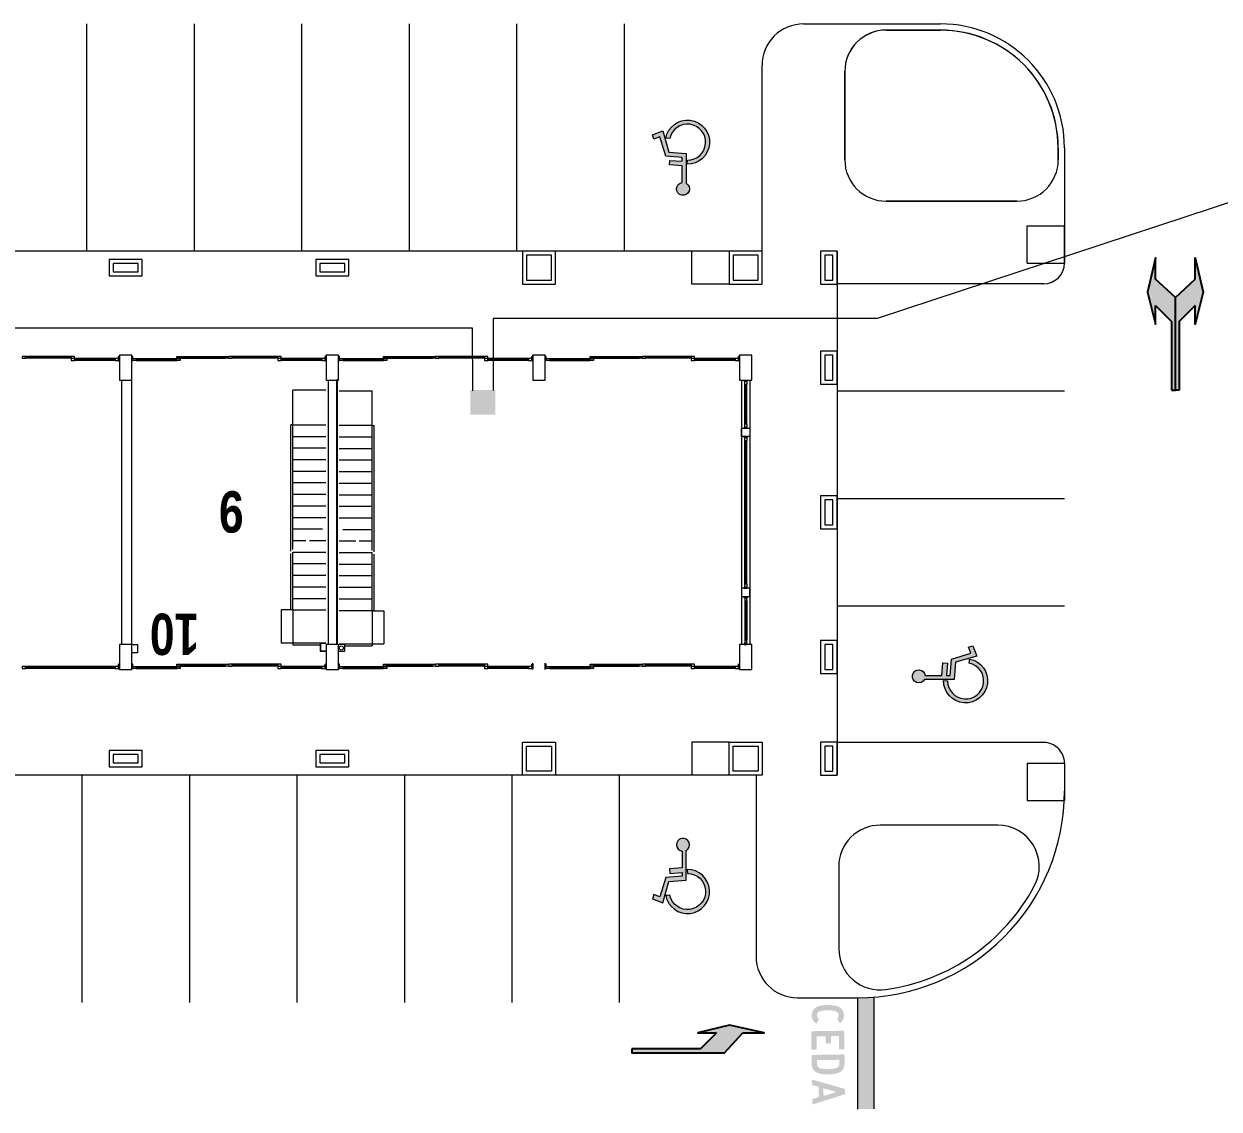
# Model space of a CAD drawing. Header units: inches. Extents: x -35 to 98, y -34 to 46.
# Drawn here: x 41.73 to 70.64, y -11.65 to 14.61 of the extents above; entities that cross this region are included whole.
import ezdxf

# ---------------------------------------------------------------- set-up
doc = ezdxf.new("R2010")
doc.units = ezdxf.units.IN
doc.header["$MEASUREMENT"] = 0
doc.layers.add('back_bone', color=30, linetype='Continuous', lineweight=9)
doc.layers.add('Estructura', color=8, linetype='Continuous', lineweight=9)
doc.layers.add('RACK01', color=7, linetype='Continuous')
doc.layers.add('SENALES BLANCAS', color=8, linetype='Continuous')
doc.styles.add('STYLE3', font='impact.ttf', dxfattribs={"height": 0.006})

# ---------------------------------------------------------------- blocks, each defined once
blk = doc.blocks.new('MINUS')
h = blk.add_hatch(color=252)
edge = h.paths.add_edge_path()
edge.add_line((547.7232086236108, 36.9235401597719), (548.1042804642341, 37.0735914674988))
edge.add_line((548.1042804642342, 37.07359146749879), (548.2385584589549, 36.79635147714157))
edge.add_line((548.2385584589549, 36.79635147714156), (548.3295834900774, 36.84043840209338))
edge.add_line((548.3295834900774, 36.84043840209338), (548.1993180739213, 37.10939373460385))
edge.add_line((548.1993180739213, 37.10939373460384), (548.2946329770457, 37.14871949314875))
edge.add_line((548.2946329770457, 37.14871949314875), (548.4695233105241, 36.78762835183436))
edge.add_line((548.469523310524, 36.78762835183439), (548.9595555950775, 36.83003924652281))
edge.add_line((548.9595555950777, 36.83003924652279), (548.9608679319426, 36.67097045903058))
edge.add_line((548.9608679319423, 36.6709704590306), (549.0589714571755, 36.67581418795538))
edge.add_line((549.0589714571756, 36.67581418795535), (549.0599644592585, 36.93362550172336))
edge.add_line((549.0599644592585, 36.93362550172338), (548.5259816139599, 36.88396187354939))
edge.add_line((548.5259816139599, 36.88396187354937), (548.3441465965848, 37.25939150793232))
edge.add_line((548.3441465965847, 37.25939150793233), (547.6760914684396, 36.99585067876362))
edge.add_arc((547.5778129780072, 36.88030702433592), 0.1516871707172555, 409.61635791416, 736.5597517022761)
edge = h.paths.add_edge_path()
edge.add_line((548.8363633348799, 37.02829337975659), (548.8742134789235, 36.95014525435842))
edge.add_arc((548.5893727626324, 37.39569239434553), 0.5288161188994165, 302.591003042123, 561.5973035725094)
edge.add_line((548.0976828089865, 37.20104533659287), (548.1754386106916, 37.23870546317638))
edge.add_arc((548.5893727625977, 37.3956923942379), 0.442703488396265, -56.0883253260439, 200.7695229083841, ccw=False)
for points in [[(548.8299615828743, 37.03004042403904), (548.8560825608092, 36.97610917725584), (548.8721531190787, 36.9429287486313, 2.149098351319528), (548.0950404180115, 37.1942099337336), (548.1817578918419, 37.23621054294652, -2.097118794356095)], [(547.729245737849, 36.92054368344721), (548.1018005044936, 37.06724129784833), (548.2362379970062, 36.78967199689647), (548.3362629703222, 36.83811794014432), (548.2061317838761, 37.10679613235693), (548.2921860726165, 37.14230107512892), (548.4665241822763, 36.7823500947654), (548.9546003678853, 36.82459169467661), (548.9559110817578, 36.66571963057093), (549.063953159867, 36.67105406210734), (549.064985636497, 36.93911408026156), (548.5289704261605, 36.88926142987001), (548.3466252786585, 37.26574431554543), (547.6770159153589, 37.00159035670518, 6.342635046751864)]]:
    blk.add_lwpolyline(points, format="xyb", close=True)
blk = doc.blocks.new('DDSSDSD')
at = {"layer": 'SENALES BLANCAS'}
h = blk.add_hatch(color=256, dxfattribs=at)
h.dxf.hatch_style = 1
h.paths.add_polyline_path([(7436.251104270643, 1282.34156479809), (7438.826594105913, 1281.985401761799), (7438.847141973391, 1282.133987713834), (7435.380136425911, 1282.613437954997), (7434.583995979024, 1281.966398243055), (7433.791537568173, 1282.075986869606), (7435.038186750851, 1281.600733447391), (7436.267970102085, 1281.733522411633), (7435.574568992591, 1281.829412459866)])
for points in [[(7438.826594105913, 1281.985401761799), (7438.847141973391, 1282.133987713834), (7435.380136425912, 1282.613437954997), (7434.583995979025, 1281.966398243055)], [(7434.583995979025, 1281.966398243055), (7433.791537568172, 1282.075986869606), (7435.03818675085, 1281.600733447391), (7436.267970102085, 1281.733522411633), (7435.574568992591, 1281.829412459866)], [(7435.574568992591, 1281.829412459866), (7436.251104270643, 1282.341564798091), (7438.826594105913, 1281.985401761799)]]:
    blk.add_lwpolyline(points, dxfattribs=at)

msp = doc.modelspace()

# ---------------------------------------------------------------- hatches: boundary and pattern name
at = {"layer": 'Estructura', "true_color": 0x636466}
msp.add_hatch(color=251, dxfattribs=at).paths.add_polyline_path([(61.90140601127506, -11.65308278537405), (62.30140601127526, -11.6504302598304), (62.30140601127503, -8.942259182410638, -0.02002407795478702), (61.90140601127494, -8.958288498712975)])
h = msp.add_hatch(color=251, dxfattribs=at)
h.paths.add_polyline_path([(60.96632866617664, -9.476211508126156, -0.6317706969917388), (60.97751081449006, -9.288408829870704, -0.1160569982870733), (61.32049574490712, -9.275203098197395, -0.7002546491489523), (61.40392027756921, -9.469677523353297), (61.469325320518, -9.580908579704825, 0.716329285365639), (61.33160164289289, -9.147526325392718, 0.1139260330146109), (60.93761064634394, -9.167130252760145, 0.6404578412953515), (60.90239103549457, -9.586590342238921)])
h.paths.add_polyline_path([(61.25497371873449, -9.888900578630924), (61.44627193802488, -9.886044171837213), (61.45103261597568, -10.20487453739291), (61.57856476234166, -10.20297026615204), (61.57189981321118, -9.756607754384262), (60.77482389927614, -9.768509449396262), (60.78148884840731, -10.21487196116279), (60.90902099467176, -10.21296768998086), (60.90426031671983, -9.894137324424847), (61.12744157247208, -9.890804849840052), (61.13005994542389, -10.06616155089695), (61.25759209158171, -10.06425727969422)])
h.paths.add_polyline_path([(61.58383983153327, -10.55625025270457), (61.58046903352293, -10.33050241239037), (60.78339311948262, -10.34240410738191), (60.78676391770465, -10.56815194773678, 0.3417212157584757), (60.96324655707836, -10.78932108350689, 0.1275216231375985), (61.41403925834503, -10.78258998405299, 0.3417212157586628)])
h.paths.add_polyline_path([(61.45484115854502, -10.45993882980484), (61.45630768537488, -10.55815452390685, -0.3417212157587308), (61.38019018701696, -10.65961716210766, -0.1275216231375322), (60.99340897133321, -10.66539246150215, -0.3417212157584423), (60.91429606386303, -10.56624767653302), (60.91282953703079, -10.4680319824045)], flags=16)
h.paths.add_polyline_path([(61.59483041205236, -11.29230734848259), (61.59292614097568, -11.1647752022386), (60.79227971850092, -10.93755412311397), (60.79426783612131, -11.07070159272654), (60.95439712051176, -11.11614580855168), (60.95803797040899, -11.35997945417709), (60.79933688924631, -11.41018434800581), (60.80132500665853, -11.54333181763046)])
h.paths.add_polyline_path([(61.07118847913294, -11.15077869490027), (61.38241781978989, -11.23910465838956), (61.07396435356621, -11.33668353700726)], flags=16)
at = {"layer": 'RACK01'}
h = msp.add_hatch(color=256, dxfattribs=at)
h.dxf.hatch_style = 1
h.paths.add_polyline_path([(52.53330459212937, 5.751008664632032), (52.53330459212933, 5.15100866463203), (53.13330459212932, 5.151008664631988), (53.13330459212936, 5.751008664631996)])

# ---------------------------------------------------------------- linework, layer by layer
at = {"layer": 'back_bone', "color": 51, "true_color": 0xf8f6b0}
msp.add_line((52.58469895178386, 7.24639452508542), (28.2444011713118, 7.246394525087114), dxfattribs=at)
at = {"layer": 'back_bone', "color": 6}
msp.add_line((52.58990048873109, 5.725385937825031), (52.58469895178386, 7.246394525085419), dxfattribs=at)
at = {"layer": 'back_bone'}
msp.add_lwpolyline([(75.24401302652545, 11.71786978541834), (62.36973119323777, 7.482197034533073), (53.07948720940767, 7.482197034533716), (53.07948720940779, 5.732594249736987)], dxfattribs=at)
at = {"layer": 'Estructura'}
for p, q in [((43.2484310133534, 14.60726165518157), (43.24843101335351, 9.107261655181517)), ((45.84843101335342, 14.60726165518155), (45.84843101335342, 9.107261655181546)), ((48.44843101335333, 14.60726165518163), (48.44843101335344, 9.107261655181574)), ((51.04843101335346, 14.6072616551816), (51.04843101335346, 9.107261655181603)), ((53.64843101335337, 14.60726165518169), (53.64843101335349, 9.107261655181631)), ((56.24843101335351, 14.60726165518169), (56.24843101335351, 9.107261655181688)), ((60.58843101335377, 14.60726165518129), (63.90136073123197, 14.60726165518106)), ((62.58843101335366, 14.45726165518126), (63.90136073123163, 14.4572616551812)), ((59.58843101335354, 9.107261655181631), (59.58843101335354, 13.60726165518126)), ((61.58843101335354, 11.31726165518135), (61.58843101335366, 13.45726165518123)), ((66.75136073123166, 11.60726165518078), (66.75136073123154, 11.31726165518104)), ((66.90136073123163, 11.60726165518078), (66.9013607312314, 8.817261655180701)), ((65.75136073123154, 10.3172616551811), (62.58843101335343, 10.31726165518138)), ((66.00136073123154, 9.717261655180593), (66.90136073123129, 9.717261655180565)), ((66.00136073123143, 8.817261655180559), (66.00136073123154, 9.717261655180593)), ((66.90136073123152, 8.817261655180616), (66.90136073123152, 9.717261655180394)), ((59.58843101335354, 9.107261655181631), (8.748431013353056, 9.107261655184502)), ((57.89136073123085, 8.307261655181705), (57.89136073123085, 9.107261655181716)), ((61.40136073123141, 9.107261655181546), (61.40136073123016, -3.57273834481903)), ((66.00136073123143, 8.817261655180559), (66.90136073123152, 8.817261655180616)), ((58.79136073123071, 8.307261655181676), (57.89136073123085, 8.307261655181705)), ((66.40136073123129, 8.317261655180758), (61.40136073123118, 8.317261655181184)), ((66.90136073123084, 5.717261655180764), (61.40136073123095, 5.71726165518119)), ((66.90136073123061, 3.117261655180798), (61.40136073123095, 3.117261655181167)), ((66.9013607312305, 0.5172616551807749), (61.40136073123061, 0.5172616551812013)), ((58.79136073123014, -2.772738344818904), (57.89136073123017, -2.772738344818819)), ((57.89136073123017, -2.772738344818819), (57.89136073123017, -3.572738344818887)), ((66.40136073123016, -2.782738344819009), (61.40136073123027, -2.782738344818753)), ((66.0013607312304, -3.282738344818355), (66.90136073123004, -3.282738344819037)), ((66.0013607312304, -3.282738344818355), (66.00136073123018, -4.182738344818389)), ((66.90136073123004, -3.282738344819037), (66.90136073122981, -4.182738344818844)), ((59.44240601127761, -3.572738344819001), (8.642406011277657, -3.572738344816216)), ((43.14240601127732, -9.072738344817523), (43.14240601127743, -3.572738344818831)), ((45.74240601127745, -9.07273834481758), (45.74240601127745, -3.572738344818802)), ((48.34240601127736, -9.072738344817552), (48.34240601127748, -3.572738344818831)), ((50.94240601127738, -9.072738344817608), (50.94240601127738, -3.572738344818859)), ((53.54240601127741, -9.07273834481758), (53.54240601127741, -3.572738344818887)), ((56.14240601127743, -9.072738344817637), (56.14240601127743, -3.572738344818916)), ((59.44240601127761, -3.572738344819001), (59.44240601127773, -7.958288498916957)), ((66.9013607312297, -3.507188190720385), (66.9013607312297, -4.182738344818816)), ((66.00136073123018, -4.182738344818389), (66.90136073122981, -4.182738344818844)), ((65.2916236649563, -4.782738344818924), (62.44240601127773, -4.782738344818782)), ((61.44240601127761, -5.78273834481881), (61.44240601127773, -7.77008204066972)), ((60.4424060112775, -8.958288498916986), (61.90136073122981, -8.95828849891707))]:
    msp.add_line(p, q, dxfattribs=at)
at = {"layer": 'Estructura', "color": 251, "true_color": 0x636466}
for p, q in [((42.87329642601695, 6.5625030931228), (41.7713607312305, 6.562503093122999)), ((42.87329642601684, 6.539753093122769), (41.77136073123039, 6.539753093122968)), ((42.87329642601684, 6.537753093122276), (41.7713607312305, 6.537753093122475)), ((42.87329642601684, 6.515003093122161), (41.7713607312305, 6.515003093122445)), ((43.93636073123092, 6.510003093123728), (42.95329642601688, 6.510003093123245)), ((43.93636073123103, 6.487253093123641), (42.95329642601676, 6.487253093123186)), ((43.93636073123092, 6.485253093123177), (42.95329642601676, 6.485253093122807)), ((43.93636073123103, 6.462503093123146), (42.95329642601665, 6.462503093122692)), ((44.04136073123082, 6.437261655180848), (44.04136073123071, 6.587261655182672)), ((44.34136073123078, 6.437261655180279), (44.34136073123089, 6.587261655182047)), ((44.44636073123068, 6.510003093123132), (45.42942503644461, 6.510003093122847)), ((44.44636073123068, 6.487253093123044), (45.42942503644461, 6.487253093122732)), ((44.44636073123068, 6.485253093122637), (45.42942503644461, 6.485253093122324)), ((44.44636073123068, 6.462503093122521), (45.42942503644461, 6.462503093122237)), ((45.50942503644454, 6.562503093122345), (46.61136073123099, 6.562503093122544)), ((45.50942503644454, 6.539753093122258), (46.61136073123099, 6.539753093122485)), ((45.50942503644454, 6.537753093121793), (46.61136073123087, 6.537753093122049)), ((45.50942503644465, 6.515003093121734), (46.61136073123087, 6.51500309312199)), ((47.87329642601718, 6.562503093122373), (46.77136073123073, 6.562503093122572)), ((47.87329642601706, 6.539753093122343), (46.77136073123062, 6.539753093122542)), ((47.87329642601695, 6.537753093121879), (46.77136073123062, 6.537753093122049)), ((47.87329642601695, 6.515003093121734), (46.77136073123073, 6.515003093122019)), ((48.93636073123103, 6.510003093123331), (47.95329642601699, 6.510003093122819)), ((48.93636073123115, 6.487253093123186), (47.95329642601688, 6.48725309312276)), ((48.93636073123115, 6.485253093122751), (47.95329642601699, 6.485253093122381)), ((48.93636073123115, 6.46250309312272), (47.95329642601688, 6.462503093122265)), ((49.04136073123105, 6.437261655180421), (49.04136073123094, 6.587261655182274)), ((49.34136073123078, 6.43726165517991), (49.34136073123078, 6.587261655181678)), ((49.44636073123068, 6.510003093122762), (50.4294250364445, 6.51000309312245)), ((49.44636073123068, 6.487253093122675), (50.4294250364445, 6.487253093122334)), ((49.44636073123057, 6.485253093122267), (50.4294250364445, 6.485253093121955)), ((49.44636073123057, 6.46250309312218), (50.4294250364445, 6.462503093121867)), ((50.50942503644443, 6.562503093121975), (51.61136073123076, 6.562503093122203)), ((50.50942503644443, 6.539753093121888), (51.61136073123076, 6.539753093122116)), ((50.50942503644443, 6.537753093121424), (51.61136073123065, 6.537753093121708)), ((50.50942503644443, 6.515003093121337), (51.61136073123076, 6.515003093121621)), ((52.87329642601695, 6.562503093121975), (51.7713607312305, 6.562503093122203)), ((52.87329642601684, 6.539753093121945), (51.77136073123039, 6.539753093122144)), ((52.87329642601684, 6.537753093121481), (51.7713607312305, 6.53775309312168)), ((52.87329642601672, 6.515003093121337), (51.7713607312305, 6.515003093121649)), ((53.93636073123092, 6.510003093122933), (52.95329642601688, 6.51000309312245)), ((53.93636073123103, 6.487253093122817), (52.95329642601676, 6.487253093122362)), ((53.93636073123092, 6.485253093122381), (52.95329642601676, 6.485253093121983)), ((53.93636073123092, 6.462503093122351), (52.95329642601676, 6.462503093121924)), ((54.04136073123082, 6.437261655180052), (54.04136073123082, 6.587261655181877)), ((54.34136073123067, 6.437261655179682), (54.34136073123078, 6.587261655181422)), ((54.44636073123057, 6.510003093122535), (55.4294250364445, 6.510003093122222)), ((54.44636073123057, 6.487253093122419), (55.4294250364445, 6.487253093122106)), ((54.44636073123057, 6.48525309312204), (55.4294250364445, 6.485253093121727)), ((54.44636073123057, 6.462503093121953), (55.4294250364445, 6.46250309312164)), ((55.50942503644443, 6.562503093121748), (56.61136073123076, 6.562503093121975)), ((55.50942503644443, 6.539753093121661), (56.61136073123076, 6.539753093121888)), ((55.50942503644443, 6.537753093121196), (56.61136073123076, 6.537753093121452)), ((55.50942503644443, 6.515003093121138), (56.61136073123076, 6.515003093121393)), ((57.87329642601695, 6.562503093121776), (56.7713607312305, 6.562503093121975)), ((57.87329642601684, 6.539753093121746), (56.7713607312305, 6.539753093121945)), ((57.87329642601684, 6.537753093121282), (56.7713607312305, 6.537753093121481)), ((57.87329642601684, 6.515003093121138), (56.7713607312305, 6.51500309312145)), ((58.93636073123092, 6.510003093122734), (57.95329642601688, 6.510003093122222)), ((58.93636073123103, 6.48725309312259), (57.95329642601676, 6.487253093122135)), ((58.93636073123092, 6.485253093122154), (57.95329642601688, 6.485253093121756)), ((58.93636073123103, 6.462503093122123), (57.95329642601676, 6.462503093121668)), ((59.04136073123082, 6.437261655179853), (59.04136073123082, 6.587261655181649)), ((44.09136073123055, 5.987261655182337), (44.09136073123032, -0.4127383448176687)), ((44.34432951291276, -0.4495883782281958), (44.34136073123077, 5.987261655182335)), ((49.09136073123067, 5.987261655182138), (49.09136073123044, -0.4127383448177824)), ((49.29136073123071, 5.987261655182223), (49.29136073123048, -0.4127383448178108)), ((49.30761017470444, 6.007231571096181), (49.3076101747041, -0.3927684289037394)), ((59.09136073125795, 5.987261655168723), (59.0913607312575, -0.4127383448313964)), ((59.16761073125757, 4.932261655167693), (59.16761073125791, 5.882261655168932)), ((59.19036073125766, 4.932261655167693), (59.19036073125788, 5.882261655168932)), ((59.19236073125784, 4.932261655167721), (59.19236073125829, 5.882261655169046)), ((59.21511073125815, 4.932261655167579), (59.21511073125849, 5.882261655168961)), ((59.291360731258, 5.987261655168609), (59.29136073125765, -0.4127383448312827)), ((48.23702239250476, 4.905809193355015), (48.23702239250476, 5.745809193353541)), ((49.03702239250494, 5.745809193353484), (48.23702239250476, 5.745809193353541)), ((49.35761017470087, 5.727231571083674), (50.15761017470105, 5.727231571083674)), ((50.15761017470093, 4.88723157108512), (50.15761017470105, 5.727231571083674)), ((48.18702239250491, 1.850809193354525), (48.18702239250469, 4.905809193355044)), ((48.23702239250487, 4.905809193354873), (48.18702239250457, 4.90580919335493)), ((48.23702239250521, 1.88580919335455), (48.23702239250487, 4.90580919335493)), ((48.23702239250441, 4.905809193354902), (49.03702239250437, 4.905809193354987)), ((48.2370223925043, 4.625809193354844), (49.03702239250448, 4.6258091933549)), ((50.15761017470128, 4.887231571085035), (49.35761017470109, 4.887231571085149)), ((50.15761017470014, 1.867231571084684), (50.15761017470082, 4.887231571085064)), ((50.15761017470082, 4.887231571084978), (50.207610174701, 4.887231571085035)), ((50.20761017470043, 1.832231571084687), (50.20761017470089, 4.88723157108512)), ((48.23702239250453, 4.345809193354814), (49.0370223925046, 4.345809193354928)), ((50.15761017470139, 4.607231571084949), (49.35761017470121, 4.607231571085091)), ((59.16761073125734, 1.055461655169452), (59.16761073125768, 4.519061655173047)), ((59.19036073125743, 1.055461655169452), (59.19036073125766, 4.519061655173076)), ((59.19236073125761, 1.055461655169509), (59.19236073125806, 4.519061655173189)), ((59.21511073125792, 1.055461655169339), (59.21511073125838, 4.519061655173047)), ((48.23702239250441, 4.065809193354898), (49.03702239250471, 4.065809193354898)), ((50.15761017470105, 4.327231571084948), (49.35761017470098, 4.327231571085147)), ((48.23702239250453, 3.785809193354812), (49.0370223925046, 3.785809193354812)), ((50.15761017470116, 4.047231571084975), (49.35761017470098, 4.047231571085117)), ((50.15761017470093, 3.767231571084917), (49.35761017470109, 3.767231571085002)), ((48.23702239250464, 3.505809193354782), (49.03702239250471, 3.505809193354896)), ((50.15761017470093, 3.487231571084887), (49.35761017470064, 3.487231571085086)), ((48.23702239250464, 3.225809193354753), (49.03702239250471, 3.225809193354866)), ((50.15761017470082, 3.207231571084915), (49.35761017470064, 3.207231571085085)), ((48.23702239250464, 2.945809193354808), (49.03702239250471, 2.94580919335478)), ((50.15761017470071, 2.927231571084913), (49.35761017470064, 2.927231571084999)), ((48.23702239250464, 2.665809193354779), (49.03702239250482, 2.665809193354864)), ((50.15761017470059, 2.647231571084856), (49.35761017470053, 2.647231571085026)), ((48.23702239250476, 2.385809193354721), (48.95130810679053, 2.385809193354806)), ((50.15761017470059, 2.367231571084826), (49.44332446041481, 2.367231571084968)), ((48.23702239250487, 2.105809193354748), (48.55130810679056, 2.105809193354862)), ((48.63702239250496, 2.105809193354776), (49.03702239250482, 2.105809193354805)), ((49.75761017470039, 2.08723157108491), (49.35761017470053, 2.087231571084967)), ((50.15761017470037, 2.087231571084853), (49.84332446041468, 2.087231571085024)), ((48.18702239250503, 0.4258091933547412), (48.18702239250491, 1.790809193354495)), ((48.23702239250521, 0.4258091933547128), (48.23702239250487, 1.825809193354747)), ((48.23702239250487, 1.825809193354747), (49.03702239250482, 1.825809193354718)), ((50.15761017470048, 1.807231571084824), (49.35761017470041, 1.807231571084937)), ((50.15761017469991, 0.407231571084818), (50.15761017470048, 1.807231571084824)), ((50.20761017470009, 0.4072315710847896), (50.20761017470032, 1.7722315710846)), ((48.23702239250487, 1.54580919335466), (49.03702239250494, 1.545809193354746)), ((50.15761017470059, 1.527231571084766), (49.3576101747003, 1.527231571084936)), ((48.23702239250498, 1.265809193354688), (49.03702239250505, 1.265809193354716)), ((50.15761017470025, 1.247231571084821), (49.35761017470007, 1.247231571084878)), ((48.23702239250498, 0.9858091933546582), (49.03702239250505, 0.9858091933546866)), ((50.15761017470025, 0.9672315710847919), (49.35761017470007, 0.9672315710849055)), ((48.2370223925051, 0.7058091933546287), (49.03702239250505, 0.7058091933547139)), ((50.15761017470003, 0.6872315710847623), (49.35761017470007, 0.6872315710849044)), ((59.16761073125723, 0.6422616551696052), (59.16761073125745, -0.307738344831634)), ((59.19036073125731, 0.6422616551696336), (59.19036073125754, -0.307738344831634)), ((59.19236073125761, 0.6422616551696052), (59.19236073125795, -0.3077383448317477)), ((59.21511073125781, 0.6422616551697473), (59.21511073125804, -0.3077383448316056)), ((47.95702239250512, 0.4258091933547128), (47.95702239250501, -0.3741908066452986)), ((48.23702239250521, 0.4258091933547128), (47.95702239250512, 0.4258091933547128)), ((48.23702239250521, 0.4258091933547128), (48.18702239250503, 0.4258091933547412)), ((48.23702239250521, 0.4258091933547128), (48.23702239250521, -0.374190806645327)), ((48.23702239250521, 0.4258091933546844), (49.03702239250516, 0.4258091933546844)), ((50.15761017469991, 0.4072315710847896), (49.35761017469984, 0.4072315710848748)), ((50.15761017469991, 0.407231571084818), (50.20761017470009, 0.4072315710847896)), ((50.15761017469991, 0.407231571084818), (50.1576101746998, -0.3927684289151934)), ((50.15761017469991, 0.407231571084818), (50.4376101747, 0.407231571084818)), ((50.4376101747, 0.407231571084818), (50.4376101747, -0.3927684289152502)), ((48.23702239250521, -0.374190806645327), (47.95702239250501, -0.3741908066452986)), ((49.03702239250516, -0.3741908066451565), (48.23702239250521, -0.3741908066452986)), ((48.2370223925051, -0.3741908066452133), (48.23702239250521, -0.4241908066453384)), ((48.89702239250461, -0.4241908066452531), (48.23702239250521, -0.4241908066453384)), ((49.35761017469973, -0.392768428914966), (50.1576101746998, -0.3927684289151934)), ((49.4976101747004, -0.4427684289150626), (50.15761017469991, -0.4427684289152332)), ((50.15761017469991, -0.3927684289150797), (50.15761017469991, -0.4427684289152332)), ((50.1576101746998, -0.3927684289151934), (50.4376101747, -0.3927684289152502)), ((44.04136073123026, -1.012738344818288), (44.04136073123026, -0.8627383448166341)), ((44.34136073123021, -1.012738344817635), (44.34136073123032, -0.8627383448157815)), ((49.04136073123026, -1.012738344818544), (49.04136073123026, -0.8627383448168615)), ((49.34136073123021, -1.012738344817947), (49.34136073123021, -0.8627383448161225)), ((54.04136073123014, -1.012738344818885), (54.04136073123014, -0.8627383448172026)), ((54.34136073123021, -1.012738344818288), (54.34136073123032, -0.8627383448164636)), ((59.04136073123014, -1.012738344819198), (59.04136073123014, -0.8627383448175152)), ((43.93636073123047, -0.9399969068754075), (41.77136073123198, -0.9399969068750664)), ((43.93636073123047, -0.9627469068754948), (41.77136073123198, -0.9627469068752106)), ((43.93636073123047, -0.9647469068759307), (41.77136073123209, -0.9647469068755896)), ((43.93636073123035, -0.9874969068760464), (41.77136073123209, -0.9874969068756769)), ((44.44636073123023, -0.9399969068747538), (45.42942503644382, -0.9399969068754643)), ((44.44636073123011, -0.9627469068749264), (45.42942503644393, -0.9627469068755516)), ((44.44636073123023, -0.9647469068753907), (45.42942503644393, -0.9647469068759875)), ((44.44636073123011, -0.9874969068753074), (45.42942503644404, -0.9874969068760464)), ((45.50942503644374, -0.8874969068759668), (46.61136073123019, -0.8874969068759668)), ((45.50942503644386, -0.9102469068759405), (46.61136073123031, -0.9102469068759405)), ((45.50942503644397, -0.9122469068765184), (46.61136073123031, -0.9122469068764616)), ((45.50942503644386, -0.9349969068765489), (46.61136073123019, -0.9349969068764352)), ((47.87329642601627, -0.8874969068763079), (46.77136073122993, -0.8874969068759668)), ((47.87329642601627, -0.910246906876452), (46.77136073122993, -0.9102469068760541)), ((47.87329642601627, -0.9122469068769163), (46.77136073123005, -0.9122469068764332)), ((47.87329642601627, -0.9349969068770037), (46.77136073123005, -0.9349969068764921)), ((48.93636073123035, -0.9399969068757201), (47.95329642601619, -0.9399969068758907)), ((48.93636073123047, -0.962746906875779), (47.95329642601619, -0.9627469068760348)), ((48.93636073123047, -0.9647469068762149), (47.95329642601631, -0.9647469068764138)), ((48.93636073123035, -0.9874969068763022), (47.95329642601631, -0.9874969068765012)), ((49.44636073123023, -0.9399969068750949), (50.42942503644382, -0.939996906875777)), ((49.44636073123011, -0.9627469068752106), (50.42942503644393, -0.9627469068758643)), ((49.44636073123011, -0.9647469068757033), (50.42942503644393, -0.9647469068763002)), ((49.44636073123011, -0.9874969068756201), (50.42942503644404, -0.9874969068763875)), ((50.50942503644386, -0.8874969068763079), (51.61136073123019, -0.8874969068763079)), ((50.50942503644386, -0.9102469068762531), (51.61136073123031, -0.9102469068762815)), ((50.50942503644397, -0.9122469068768311), (51.61136073123031, -0.9122469068768027)), ((50.50942503644386, -0.9349969068768615), (51.61136073123019, -0.9349969068767763)), ((52.87329642601627, -0.887496906876649), (51.77136073123005, -0.8874969068763079)), ((52.87329642601638, -0.9102469068767931), (51.77136073123005, -0.9102469068763952)), ((52.87329642601627, -0.912246906877229), (51.77136073122993, -0.9122469068767458)), ((52.87329642601627, -0.9349969068772879), (51.77136073122993, -0.9349969068768331)), ((53.93636073123035, -0.9399969068760328), (52.95329642601619, -0.9399969068762317)), ((53.93636073123035, -0.9627469068761201), (52.95329642601619, -0.9627469068763475)), ((53.93636073123047, -0.9647469068765275), (52.95329642601631, -0.9647469068767549)), ((53.93636073123035, -0.9874969068766433), (52.95329642601631, -0.9874969068767854)), ((54.44636073123023, -0.9399969068754359), (55.42942503644382, -0.939996906876118)), ((54.44636073123, -0.9627469068755516), (55.42942503644393, -0.9627469068761769)), ((54.44636073123011, -0.9647469068760444), (55.42942503644382, -0.9647469068766412)), ((54.44636073123011, -0.9874969068759611), (55.42942503644404, -0.9874969068767001)), ((55.50942503644374, -0.8874969068765921), (56.61136073123019, -0.8874969068765921)), ((55.50942503644386, -0.9102469068765942), (56.61136073123019, -0.9102469068765942)), ((55.50942503644397, -0.9122469068771721), (56.61136073123019, -0.9122469068771153)), ((55.50942503644386, -0.9349969068772026), (56.61136073123019, -0.9349969068770889)), ((57.87329642601627, -0.88749690687699), (56.77136073122993, -0.8874969068765921)), ((57.87329642601627, -0.9102469068771057), (56.77136073122993, -0.9102469068766794)), ((57.87329642601627, -0.9122469068775416), (56.77136073122993, -0.9122469068770869)), ((57.87329642601627, -0.9349969068776289), (56.77136073122993, -0.9349969068771742)), ((58.93636073123035, -0.9399969068763738), (57.95329642601619, -0.9399969068765444)), ((58.93636073123035, -0.9627469068764327), (57.95329642601619, -0.9627469068766885)), ((58.93636073123047, -0.9647469068768686), (57.95329642601631, -0.9647469068770391)), ((58.93636073123024, -0.9874969068769559), (57.95329642601631, -0.9874969068771264)), ((61.90140601127574, -11.6530827853742), (61.9014060112754, -8.958288498918122)), ((62.30140601127583, -11.65043025983037), (62.3014060112756, -8.95828849891818))]:
    msp.add_line(p, q, dxfattribs=at)
at = {"layer": 'Estructura'}
for points in [[(61.58843101335286, 11.31726165518127, 0.4142135623730787), (62.58843101335275, 10.31726165518124), (65.75136073123097, 10.31726165518104, 0.4142135623730813), (66.75136073123086, 11.31726165518099), (66.75136073123109, 11.60726165518075, 0.4142135623731524), (63.90136073123107, 14.4572616551812), (62.58843101335297, 14.4572616551812, 0.4142135623731103), (61.58843101335297, 13.45726165518111)], [(61.44240601127738, -7.770082040669919, 0.456139909461192), (62.58293550664801, -8.76015853313443, 0.2383939821222065), (66.17221143994833, -6.256621421676059, 0.5674250698175676), (65.29162366495449, -4.782738344819151), (62.44240601127727, -4.782738344818981, 0.4142135623730986), (61.44240601127727, -5.782738344818981)]]:
    msp.add_lwpolyline(points, format="xyb", close=True, dxfattribs=at)
for points in [[(54.59136073123112, 9.107261655181944), (53.79136073123094, 9.107261655181972), (53.79136073123094, 8.307261655182018), (54.59136073123101, 8.30726165518199)], [(54.49136073123098, 9.00726165518195), (53.89136073123107, 9.00726165518195), (53.89136073123096, 8.407261655182012), (54.49136073123098, 8.407261655182012)], [(59.59136073123101, 9.107261655181603), (58.79136073123082, 9.107261655181631), (58.79136073123082, 8.307261655181705), (59.59136073123089, 8.307261655181648)], [(59.49136073123087, 9.007261655181608), (58.89136073123085, 9.007261655181637), (58.89136073123085, 8.40726165518167), (59.49136073123076, 8.40726165518167)], [(61.40136073123118, 9.107261655181432), (61.00136073123109, 9.10726165518146), (61.00136073123097, 8.307261655181478), (61.40136073123107, 8.307261655181449)], [(61.30136073123116, 9.007261655181438), (61.10136073123111, 9.007261655181466), (61.10136073123111, 8.407261655181472), (61.30136073123104, 8.407261655181443)], [(44.59136073123089, 8.507261655182518), (44.59136073123089, 8.907261655182438), (43.79136073123082, 8.907261655182722), (43.79136073123082, 8.507261655182802)], [(44.49136073123087, 8.60726165518254), (44.49136073123087, 8.807261655182472), (43.89136073123085, 8.8072616551827), (43.89136073123085, 8.607261655182768)], [(49.59136073123089, 8.507261655182262), (49.59136073123089, 8.907261655182182), (48.79136073123082, 8.907261655182495), (48.79136073123082, 8.507261655182546)], [(49.49136073123087, 8.607261655182256), (49.49136073123087, 8.807261655182216), (48.89136073123085, 8.807261655182444), (48.89136073123085, 8.607261655182512)], [(61.40136073123084, 6.687261655181615), (61.00136073123075, 6.687261655181672), (61.00136073123063, 5.887261655181661), (61.40136073123072, 5.887261655181604)], [(61.3013607312307, 6.587261655181621), (61.10136073123077, 6.587261655181649), (61.10136073123077, 5.987261655181626), (61.3013607312307, 5.987261655181626)], [(61.40136073123038, 3.187261655181644), (61.00136073123029, 3.187261655181672), (61.00136073123018, 2.387261655181661), (61.40136073123027, 2.387261655181632)], [(61.30136073123025, 3.087261655181649), (61.10136073123032, 3.087261655181649), (61.10136073123032, 2.487261655181655), (61.30136073123025, 2.487261655181626)], [(61.40136073123027, -0.3127383448183849), (61.00136073123018, -0.3127383448183281), (61.00136073123006, -1.112738344818339), (61.40136073123016, -1.112738344818396)], [(61.30136073123025, -0.4127383448183508), (61.1013607312302, -0.4127383448183508), (61.10136073123009, -1.012738344818374), (61.30136073123013, -1.012738344818374)], [(54.59136073123021, -3.57273834481866), (53.79136073123014, -3.572738344818603), (53.79136073123014, -2.772738344818649), (54.59136073123021, -2.772738344818706)], [(54.49136073123007, -3.472738344818637), (53.89136073123017, -3.472738344818609), (53.89136073123028, -2.8727383448187), (54.49136073123007, -2.872738344818671)], [(59.59136073123021, -3.572738344818916), (58.79136073123014, -3.572738344818887), (58.79136073123014, -2.772738344818933), (59.59136073123021, -2.772738344818961)], [(59.49136073123007, -3.472738344818893), (58.89136073123017, -3.472738344818865), (58.89136073123028, -2.872738344818956), (59.49136073123007, -2.872738344818899)], [(61.40136073123038, -2.772738344819132), (61.00136073123018, -2.772738344819103), (61.00136073123006, -3.572738344819115), (61.40136073123027, -3.572738344819143)], [(61.30136073123025, -2.872738344819126), (61.10136073123032, -2.872738344819126), (61.1013607312302, -3.472738344819149), (61.30136073123013, -3.472738344819149)], [(44.59136073123157, -3.372738344818188), (44.59136073123157, -2.972738344818268), (43.79136073123151, -2.972738344817955), (43.79136073123151, -3.372738344817904)], [(44.49136073123155, -3.272738344818137), (44.49136073123155, -3.072738344818234), (43.89136073123153, -3.072738344818006), (43.89136073123153, -3.272738344817938)], [(49.59136073123169, -3.372738344818387), (49.59136073123169, -2.972738344818467), (48.79136073123151, -2.972738344818183), (48.79136073123151, -3.372738344818103)], [(49.49136073123167, -3.272738344818364), (49.49136073123167, -3.072738344818404), (48.89136073123153, -3.072738344818205), (48.89136073123153, -3.272738344818137)]]:
    msp.add_lwpolyline(points, close=True, dxfattribs=at)
at = {"layer": 'Estructura', "color": 251, "true_color": 0x636466}
for points in [[(41.7713607312305, 6.562503093122999), (41.69136073123057, 6.562503093122999), (41.69136073123057, 6.515003093122417), (41.7713607312305, 6.515003093122445)], [(42.95329642601665, 6.562503093122771), (42.87329642601695, 6.5625030931228), (42.87329642601684, 6.515003093122161), (42.95329642601676, 6.515003093122218)], [(42.95329642601688, 6.510003093123245), (42.87329642601502, 6.510003093123274), (42.87329642601502, 6.46250309312272), (42.95329642601665, 6.462503093122692)], [(44.01636073123085, 6.510003093123757), (43.93636073123092, 6.510003093123728), (43.93636073123103, 6.462503093123146), (44.01636073123096, 6.462503093123146)], [(44.04136073123094, 6.56250309312334), (44.04136073123082, 6.462503093123345), (44.01636073123085, 6.46250309312326), (44.01636073123096, 6.562503093123368)], [(44.34136073123078, 6.587261655182331), (44.04136073123082, 6.58726165518236), (44.04136073123082, 5.987261655182337), (44.34136073123078, 5.987261655182337)], [(44.34136073123078, 6.562503093122743), (44.34136073123089, 6.462503093122692), (44.36636073123087, 6.462503093122635), (44.36636073123076, 6.562503093122743)], [(44.36636073123087, 6.510003093123132), (44.44636073123068, 6.510003093123132), (44.44636073123068, 6.462503093122521), (44.36636073123087, 6.46250309312255)], [(45.42942503644473, 6.562503093122316), (45.50942503644454, 6.562503093122345), (45.50942503644465, 6.515003093121734), (45.42942503644473, 6.515003093121734)], [(45.42942503644461, 6.510003093122847), (45.50942503644636, 6.510003093122819), (45.50942503644647, 6.462503093122237), (45.42942503644461, 6.462503093122237)], [(46.61136073123099, 6.562503093122544), (46.69136073123092, 6.562503093122544), (46.69136073123092, 6.51500309312199), (46.61136073123087, 6.51500309312199)], [(46.77136073123073, 6.562503093122572), (46.6913607312308, 6.562503093122572), (46.6913607312308, 6.51500309312199), (46.77136073123073, 6.515003093122019)], [(47.95329642601676, 6.562503093122373), (47.87329642601718, 6.562503093122373), (47.87329642601695, 6.515003093121734), (47.95329642601688, 6.515003093121791)], [(47.95329642601699, 6.510003093122819), (47.87329642601524, 6.510003093122847), (47.87329642601524, 6.462503093122294), (47.95329642601688, 6.462503093122265)], [(49.01636073123107, 6.510003093123331), (48.93636073123103, 6.510003093123331), (48.93636073123115, 6.46250309312272), (49.01636073123119, 6.462503093122749)], [(49.04136073123117, 6.562503093122913), (49.04136073123105, 6.462503093122919), (49.01636073123107, 6.462503093122862), (49.01636073123107, 6.562503093122942)], [(49.34136073123067, 6.587261655182189), (49.04136073123082, 6.587261655182189), (49.04136073123071, 5.987261655182166), (49.34136073123067, 5.987261655182195)], [(49.34136073123067, 6.562503093122373), (49.34136073123067, 6.462503093122294), (49.36636073123064, 6.462503093122265), (49.36636073123053, 6.562503093122373)], [(49.36636073123064, 6.510003093122762), (49.44636073123068, 6.510003093122762), (49.44636073123057, 6.46250309312218), (49.36636073123064, 6.46250309312218)], [(50.42942503644461, 6.562503093121947), (50.50942503644443, 6.562503093121975), (50.50942503644443, 6.515003093121337), (50.4294250364445, 6.515003093121365)], [(50.4294250364445, 6.51000309312245), (50.50942503644625, 6.51000309312245), (50.50942503644613, 6.462503093121867), (50.4294250364445, 6.462503093121867)], [(51.61136073123076, 6.562503093122203), (51.69136073123069, 6.562503093122146), (51.69136073123069, 6.515003093121592), (51.61136073123076, 6.515003093121621)], [(51.7713607312305, 6.562503093122203), (51.69136073123057, 6.562503093122203), (51.69136073123057, 6.515003093121621), (51.7713607312305, 6.515003093121649)], [(52.95329642601665, 6.562503093122004), (52.87329642601695, 6.562503093121975), (52.87329642601672, 6.515003093121337), (52.95329642601676, 6.515003093121422)], [(52.95329642601688, 6.51000309312245), (52.87329642601502, 6.51000309312245), (52.87329642601502, 6.462503093121924), (52.95329642601676, 6.462503093121924)], [(54.01636073123085, 6.510003093122933), (53.93636073123092, 6.510003093122933), (53.93636073123092, 6.462503093122351), (54.01636073123096, 6.462503093122351)], [(54.04136073123094, 6.562503093122544), (54.04136073123071, 6.462503093122521), (54.01636073123085, 6.462503093122464), (54.01636073123096, 6.562503093122544)], [(54.34136073123067, 6.587261655182047), (54.04136073123071, 6.587261655182047), (54.0413607312306, 5.987261655182024), (54.34136073123055, 5.987261655182024)], [(54.34136073123067, 6.562503093122146), (54.34136073123078, 6.462503093122066), (54.36636073123064, 6.462503093122066), (54.36636073123064, 6.562503093122146)], [(54.36636073123064, 6.510003093122535), (54.44636073123057, 6.510003093122535), (54.44636073123057, 6.462503093121953), (54.36636073123064, 6.462503093121953)], [(55.42942503644461, 6.562503093121691), (55.50942503644443, 6.562503093121748), (55.50942503644443, 6.515003093121138), (55.4294250364445, 6.515003093121138)], [(55.4294250364445, 6.510003093122222), (55.50942503644625, 6.510003093122222), (55.50942503644625, 6.46250309312164), (55.4294250364445, 6.46250309312164)], [(56.61136073123076, 6.562503093121975), (56.69136073123069, 6.562503093121947), (56.69136073123069, 6.515003093121393), (56.61136073123076, 6.515003093121393)], [(56.7713607312305, 6.562503093121975), (56.69136073123057, 6.562503093121975), (56.69136073123057, 6.515003093121365), (56.7713607312305, 6.51500309312145)], [(57.95329642601665, 6.562503093121776), (57.87329642601695, 6.562503093121776), (57.87329642601684, 6.515003093121138), (57.95329642601676, 6.515003093121166)], [(57.95329642601688, 6.510003093122222), (57.87329642601502, 6.510003093122251), (57.87329642601502, 6.462503093121725), (57.95329642601676, 6.462503093121668)], [(59.01636073123085, 6.510003093122705), (58.93636073123092, 6.510003093122734), (58.93636073123103, 6.462503093122123), (59.01636073123096, 6.462503093122152)], [(59.04136073123094, 6.562503093122316), (59.04136073123082, 6.462503093122294), (59.01636073123085, 6.462503093122237), (59.01636073123096, 6.562503093122345)], [(59.34136073123067, 6.587261655181848), (59.04136073123071, 6.587261655181877), (59.04136073123071, 5.987261655181854), (59.34136073123067, 5.987261655181854)], [(59.15386073125806, 5.987261655168723), (59.22886073125811, 5.987261655168609), (59.22886073125811, 5.96226165516866), (59.15386073125806, 5.962261655168746)], [(59.16761073125791, 5.882261655168932), (59.1676107312578, 5.962261655170792), (59.21511073125849, 5.962261655170678), (59.21511073125849, 5.882261655168961)], [(59.16761073125734, 4.852261655167766), (59.16761073125757, 4.932261655167693), (59.21511073125815, 4.932261655167579), (59.21511073125815, 4.852261655167766)], [(59.291360731258, 4.624061655172753), (59.09136073125772, 4.624061655172838), (59.09136073125772, 4.827261655167845), (59.291360731258, 4.827261655167732)], [(59.15386073125795, 4.827261655167675), (59.22886073125777, 4.827261655167788), (59.228860731258, 4.852261655167879), (59.15386073125772, 4.852261655167794)], [(59.15386073125772, 4.624061655172866), (59.22886073125788, 4.624061655172753), (59.228860731258, 4.599061655172747), (59.15386073125784, 4.599061655172889)], [(59.16761073125768, 4.519061655173047), (59.16761073125757, 4.599061655174935), (59.21511073125826, 4.599061655174822), (59.21511073125838, 4.519061655173047)], [(59.29136073125765, 0.950461655169633), (59.0913607312575, 0.9504616551696046), (59.0913607312575, 0.7472616551695097), (59.29136073125777, 0.7472616551696518)], [(59.15386073125772, 0.950461655169434), (59.22886073125765, 0.9504616551695477), (59.22886073125777, 0.9754616551696387), (59.15386073125761, 0.975461655169525)], [(59.16761073125723, 0.9754616551695534), (59.16761073125734, 1.055461655169452), (59.21511073125792, 1.055461655169339), (59.21511073125792, 0.9754616551695534)], [(59.15386073125772, 0.7472616551696234), (59.22886073125754, 0.7472616551695097), (59.22886073125765, 0.7222616551694472), (59.1538607312575, 0.7222616551695324)], [(59.16761073125723, 0.7222616551695324), (59.16761073125723, 0.6422616551696052), (59.21511073125781, 0.6422616551697473), (59.21511073125781, 0.7222616551695609)], [(44.34136073123044, -0.4127383448176403), (44.04136073123048, -0.4127383448176687), (44.04136073123048, -1.012738344817635), (44.34136073123044, -1.012738344817635)], [(49.34136073123032, -0.4127383448177824), (49.04136073123048, -0.4127383448177824), (49.04136073123037, -1.012738344817805), (49.34136073123021, -1.012738344817777)], [(59.34136073123032, -0.4127383448181234), (59.04136073123037, -0.4127383448181519), (59.04136073123026, -1.012738344818146), (59.34136073123021, -1.012738344818146)], [(59.15386073125761, -0.4127383448314248), (59.22886073125777, -0.4127383448312827), (59.22886073125765, -0.3877383448313338), (59.15386073125772, -0.3877383448314475)], [(59.16761073125745, -0.307738344831634), (59.16761073125745, -0.3877383448334371), (59.21511073125815, -0.3877383448333802), (59.21511073125804, -0.3077383448316056)], [(41.77136073123198, -0.9399969068750664), (41.69136073123035, -0.939996906875038), (41.69136073123046, -0.9874969068757053), (41.77136073123209, -0.9874969068756769)], [(44.01636073123039, -0.9399969068755496), (43.93636073123047, -0.9399969068754075), (43.93636073123035, -0.9874969068760464), (44.01636073123028, -0.9874969068759896)], [(44.04136073123037, -0.8874969068758531), (44.04136073123026, -0.9874969068759611), (44.01636073123028, -0.9874969068759327), (44.01636073123039, -0.8874969068758816)], [(44.34136073123021, -0.887496906875171), (44.34136073123021, -0.9874969068750801), (44.36636073123019, -0.9874969068752506), (44.36636073123007, -0.8874969068751142)], [(44.3663607312303, -0.9399969068747822), (44.44636073123023, -0.9399969068747538), (44.44636073123011, -0.9874969068753074), (44.36636073123019, -0.9874969068753074)], [(45.42942503644416, -0.8874969068759668), (45.50942503644374, -0.8874969068759668), (45.50942503644386, -0.9349969068765489), (45.42942503644404, -0.9349969068764921)], [(45.42942503644382, -0.9399969068754643), (45.50942503644568, -0.9399969068755496), (45.50942503644579, -0.9874969068759611), (45.42942503644404, -0.9874969068760464)], [(46.61136073123019, -0.8874969068759668), (46.69136073123012, -0.8874969068759668), (46.69136073123012, -0.9349969068765205), (46.61136073123019, -0.9349969068764352)], [(46.77136073122993, -0.8874969068759668), (46.69136073123001, -0.8874969068759668), (46.69136073123012, -0.9349969068765773), (46.77136073123005, -0.9349969068764921)], [(47.95329642601619, -0.8874969068763932), (47.87329642601627, -0.8874969068763079), (47.87329642601627, -0.9349969068770037), (47.95329642601631, -0.9349969068769752)], [(47.95329642601619, -0.9399969068758907), (47.87329642601445, -0.9399969068758622), (47.87329642601456, -0.9874969068765012), (47.95329642601631, -0.9874969068765012)], [(49.01636073123039, -0.9399969068758054), (48.93636073123035, -0.9399969068757201), (48.93636073123035, -0.9874969068763022), (49.01636073123028, -0.9874969068762738)], [(49.04136073123037, -0.8874969068761374), (49.04136073123026, -0.9874969068762169), (49.01636073123039, -0.9874969068762169), (49.01636073123039, -0.8874969068761374)], [(49.34136073123021, -0.8874969068754552), (49.34136073123032, -0.9874969068754211), (49.36636073123019, -0.9874969068755917), (49.36636073123007, -0.8874969068754552)], [(49.3663607312303, -0.9399969068751233), (49.44636073123023, -0.9399969068750949), (49.44636073123011, -0.9874969068756201), (49.36636073123007, -0.9874969068756485)], [(50.42942503644404, -0.8874969068763079), (50.50942503644386, -0.8874969068763079), (50.50942503644386, -0.9349969068768615), (50.42942503644404, -0.9349969068768331)], [(50.42942503644382, -0.939996906875777), (50.50942503644579, -0.9399969068758622), (50.50942503644568, -0.9874969068763022), (50.42942503644404, -0.9874969068763875)], [(51.61136073123019, -0.8874969068763079), (51.69136073123012, -0.8874969068762795), (51.69136073123023, -0.9349969068768331), (51.61136073123019, -0.9349969068767763)], [(51.77136073123005, -0.8874969068763079), (51.69136073123001, -0.8874969068763079), (51.69136073123012, -0.93499690687689), (51.77136073122993, -0.9349969068768331)], [(52.95329642601631, -0.8874969068767058), (52.87329642601627, -0.887496906876649), (52.87329642601627, -0.9349969068772879), (52.95329642601619, -0.9349969068773163)], [(52.95329642601619, -0.9399969068762317), (52.87329642601456, -0.9399969068762033), (52.87329642601456, -0.9874969068768422), (52.95329642601631, -0.9874969068767854)], [(54.01636073123039, -0.9399969068761465), (53.93636073123035, -0.9399969068760328), (53.93636073123035, -0.9874969068766433), (54.01636073123028, -0.987496906876558)], [(54.04136073123037, -0.8874969068764216), (54.04136073123037, -0.987496906876558), (54.01636073123028, -0.9874969068765296), (54.01636073123039, -0.8874969068764784)], [(54.3413607312301, -0.8874969068757963), (54.34136073123021, -0.9874969068757622), (54.36636073123019, -0.9874969068759043), (54.36636073123007, -0.8874969068757963)], [(54.36636073123019, -0.9399969068754075), (54.44636073123023, -0.9399969068754359), (54.44636073123011, -0.9874969068759611), (54.36636073123019, -0.9874969068759611)], [(55.42942503644416, -0.8874969068765921), (55.50942503644374, -0.8874969068765921), (55.50942503644386, -0.9349969068772026), (55.42942503644393, -0.9349969068771458)], [(55.42942503644382, -0.939996906876118), (55.50942503644568, -0.9399969068762033), (55.50942503644568, -0.9874969068766148), (55.42942503644404, -0.9874969068767001)], [(56.61136073123019, -0.8874969068765921), (56.69136073123012, -0.8874969068766205), (56.69136073123012, -0.9349969068771742), (56.61136073123019, -0.9349969068770889)], [(56.77136073122993, -0.8874969068765921), (56.69136073123001, -0.8874969068766205), (56.69136073123012, -0.934996906877231), (56.77136073122993, -0.9349969068771742)], [(57.95329642601619, -0.8874969068770469), (57.87329642601627, -0.88749690687699), (57.87329642601627, -0.9349969068776289), (57.95329642601619, -0.9349969068776289)], [(57.95329642601619, -0.9399969068765444), (57.87329642601445, -0.9399969068764875), (57.87329642601456, -0.9874969068771549), (57.95329642601631, -0.9874969068771264)], [(59.01636073123039, -0.9399969068764591), (58.93636073123035, -0.9399969068763738), (58.93636073123024, -0.9874969068769559), (59.01636073123028, -0.9874969068768991)], [(59.04136073123026, -0.8874969068767626), (59.04136073123026, -0.9874969068768706), (59.01636073123028, -0.9874969068768706), (59.01636073123039, -0.8874969068767911)]]:
    msp.add_lwpolyline(points, close=True, dxfattribs=at)
for points in [[(44.34136073122669, -0.4127383448300606), (44.48136073122667, -0.412738344830089), (44.48136073122667, -0.6127383448300492), (44.34136073122657, -0.6127383448300208)], [(49.0370223925046, -0.3741908066463786), (48.89702239250461, -0.3741908066463502), (48.89702239250461, -0.5741908066463672), (49.03702239250471, -0.5741908066463672)], [(49.03702239250471, -0.3866908066463957), (48.90952239250454, -0.3866908066463388), (48.90952239250466, -0.561690806646407), (49.03702239250471, -0.5616908066463218)], [(49.3576101747003, -0.4052684289161768), (49.48511017470035, -0.4052684289161768), (49.48511017470035, -0.5802684289161881), (49.3576101747003, -0.5802684289161597)]]:
    msp.add_lwpolyline(points, dxfattribs=at)
msp.add_circle((49.40841017470039, -0.4935684289151006), 0.0508, dxfattribs=at)
at = {"layer": 'Estructura'}
for centre, radius, start, end in [((60.58843101335377, 13.60726165518126), 1, 89.99999999999349, 179.9999999999984), ((62.58843101335366, 13.45726165518123), 1, 90, 180), ((63.90136073123186, 11.60726165518103), 3, 359.9999999999951, 89.99999999999349), ((63.90136073123186, 11.60726165518103), 2.85, 359.9999999999951, 89.99999999999349), ((62.58843101335354, 11.31726165518133), 1, 179.9999999999984, 269.9999999999935), ((65.75136073123166, 11.3172616551811), 1, 269.9999999999935, 359.9999999999935), ((66.40136073123129, 8.817261655180758), 0.5, 269.9999999999935, 359.9999999999935), ((66.40136073123016, -3.282738344819037), 0.5, 359.9999999999935, 90), ((61.90136073123016, -3.958288498917042), 5, 269.9999999999935, 359.9999999999951), ((62.44240601127773, -5.782738344818782), 1, 90, 180.0000000000016), ((65.2916236649563, -5.782738344818981), 1, 331.7133478409888, 90), ((61.90136073123016, -3.958288498917042), 4.85, 278.0785880639593, 331.7133478409888), ((62.44240601127773, -7.77008204066972), 1, 180.0000000000016, 278.0785880639593), ((60.44240601127761, -7.958288498916929), 1, 180.0000000000016, 270)]:
    msp.add_arc(centre, radius, start, end, dxfattribs=at)

# ---------------------------------------------------------------- block references
at = {"layer": 'Estructura', "xscale": -1}
for p, rotation in [((224.3100232405873, -512.2940836475314), 291.528720825391), ((-459.5294441774679, -167.8168187794237), 201.5287208254051)]:
    msp.add_blockref('MINUS', p, dxfattribs=dict(at, rotation=rotation))
at = {"layer": 'Estructura', "zscale": 0.6400000000000001}
for p, xscale, yscale, rotation in [((-1394.549437223397, 4609.596672562259), 0.6400000000396774, 0.6400000000143962, 277.8626678775717), ((1535.451956940244, 4609.044587502025), -0.6400000000396594, 0.6400000000141972, 82.11574022587786), ((4660.010749804104, 1454.710738565546), 0.6400000000395567, 0.6400000000148794, 187.8734638258497)]:
    msp.add_blockref('DDSSDSD', p, dxfattribs=dict(at, xscale=xscale, yscale=yscale, rotation=rotation))
at = {"layer": 'Estructura', "rotation": 248.4712791746016}
msp.add_blockref('MINUS', (224.3100232406537, 517.6513257315071), dxfattribs=at)

# ---------------------------------------------------------------- texts
at = {"layer": 'Estructura', "color": 251, "true_color": 0x636466, "style": 'STYLE3'}
for s, p in [('9', (47.04776739564777, 3.297364818664517)), ('10', (45.97295009761228, 0.3322055279611593))]:
    msp.add_text(s, height=1, rotation=179.6779640561262, dxfattribs=at).set_placement(p)

doc.saveas('drawing.dxf')
